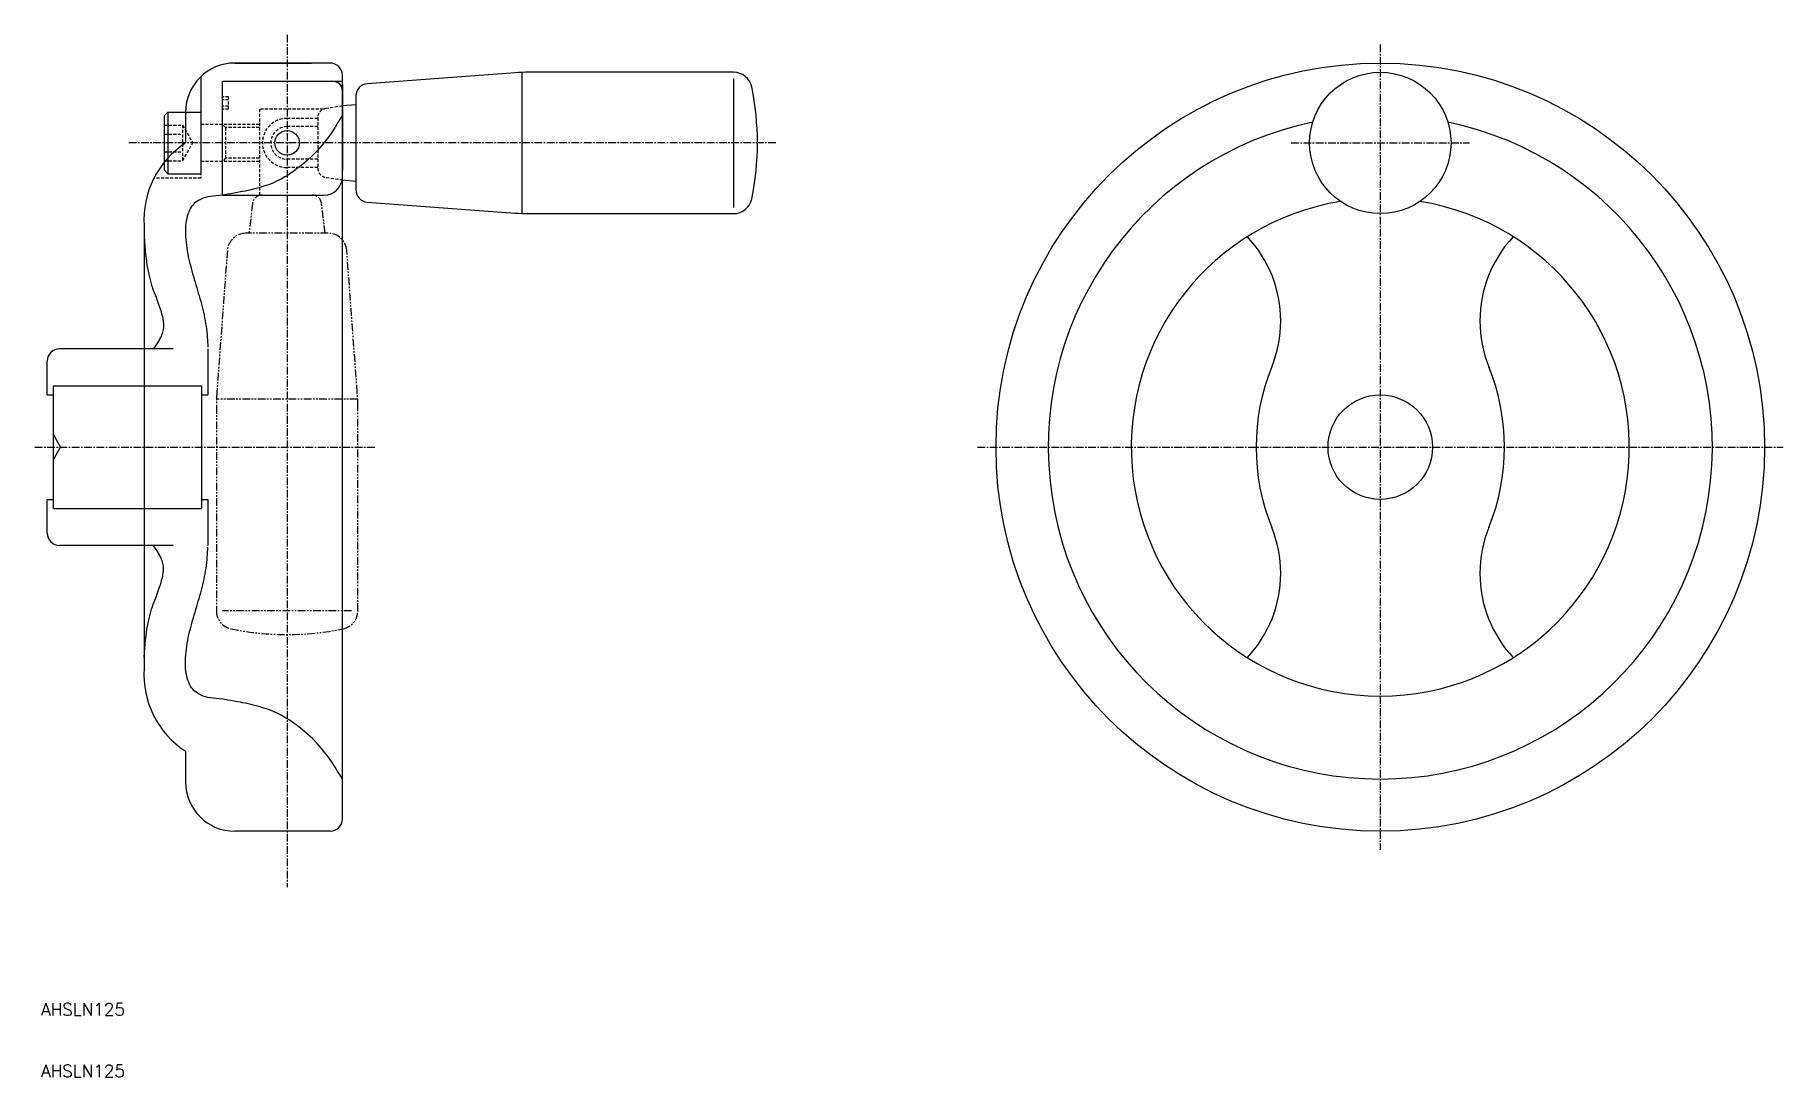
# Model space of a CAD drawing. Extents: x 9 to 293, y 10 to 180.
import ezdxf

# ---------------------------------------------------------------- set-up
doc = ezdxf.new("R2010")
doc.units = 0
for name, pattern in [('CENTER', [2, 1.25, -0.25, 0.25, -0.25]), ('DASHED', [0.75, 0.5, -0.25]), ('PHANTOM', [2.5, 1.25, -0.25, 0.25, -0.25, 0.25, -0.25])]:
    doc.linetypes.add(name, pattern=pattern)
doc.layers.get('0').update_dxf_attribs({"linetype": 'CONTINUOUS'})
doc.layers.add('CENTER', color=1, linetype='CENTER')
doc.styles.get("Standard").update_dxf_attribs({"font": 'txt.shx'})

msp = doc.modelspace()

# ---------------------------------------------------------------- linework, layer by layer
at = {"color": 7, "linetype": 'CONTINUOUS'}
for p, q in [((41.5, 175), (54, 175)), ((57, 175), (41.5, 175)), ((88.2, 173.48), (88.2, 150.52)), ((122.63, 173.5), (89.31, 173.5)), ((36, 172.81), (36, 157)), ((39.5, 153.5), (39.5, 172)), ((57.5, 172), (39.5, 172)), ((59, 172), (39.5, 172)), ((59, 52), (59, 173)), ((59, 171.5), (59, 157.5)), ((87.09, 173.42), (63.05, 171.64)), ((122.63, 172.5), (122.63, 151.5)), ((61.2, 168.2), (59, 168.02)), ((61.2, 169.64), (61.2, 154.36)), ((30.6, 167), (30, 166.4)), ((30, 166.4), (30, 157.6)), ((30.6, 167), (30.6, 157)), ((30.6, 167), (36, 167)), ((31.95, 167), (31.95, 167)), ((33.5, 167), (33.5, 162)), ((58.27, 165.31), (57.81, 164.57)), ((58.73, 166.06), (58.27, 165.31)), ((59, 166.5), (58.73, 166.06)), ((56.31, 162.4), (56, 162)), ((56.83, 163.11), (56.31, 162.4)), ((57.33, 163.83), (56.83, 163.11)), ((57.81, 164.57), (57.33, 163.83)), ((54.14, 159.93), (53.35, 159.19)), ((54.89, 160.71), (54.14, 159.93)), ((55.6, 161.52), (54.89, 160.71)), ((56, 162), (55.6, 161.52)), ((30.6, 157), (30, 157.6)), ((30.6, 157), (36, 157)), ((49.64, 156.47), (49.02, 156.13)), ((50.24, 156.83), (49.64, 156.47)), ((50.82, 157.22), (50.24, 156.83)), ((51.16, 157.45), (50.82, 157.22)), ((51.67, 157.82), (51.16, 157.45)), ((52.52, 158.48), (51.67, 157.82)), ((53.35, 159.19), (52.52, 158.48)), ((39.54, 153.52), (38.97, 153.45)), ((39.84, 153.57), (39.54, 153.52)), ((40.36, 153.65), (39.84, 153.57)), ((40.88, 153.73), (40.36, 153.65)), ((41.4, 153.82), (40.88, 153.73)), ((41.92, 153.92), (41.4, 153.82)), ((42.44, 154.02), (41.92, 153.92)), ((42.74, 154.08), (42.44, 154.02)), ((43.19, 154.17), (42.74, 154.08)), ((43.96, 154.34), (43.19, 154.17)), ((44.72, 154.52), (43.96, 154.34)), ((45.48, 154.72), (44.72, 154.52)), ((46.23, 154.95), (45.48, 154.72)), ((46.97, 155.2), (46.23, 154.95)), ((47.39, 155.37), (46.97, 155.2)), ((47.77, 155.52), (47.39, 155.37)), ((48.4, 155.81), (47.77, 155.52)), ((49.02, 156.13), (48.4, 155.81)), ((58.96, 155.99), (61.2, 155.8)), ((34, 150.76), (33.87, 150.43)), ((34.14, 151.08), (34, 150.76)), ((34.3, 151.37), (34.14, 151.08)), ((34.48, 151.65), (34.3, 151.37)), ((34.68, 151.9), (34.48, 151.65)), ((34.91, 152.13), (34.68, 151.9)), ((35.15, 152.34), (34.91, 152.13)), ((35.42, 152.54), (35.15, 152.34)), ((35.7, 152.71), (35.42, 152.54)), ((36.02, 152.87), (35.7, 152.71)), ((36.35, 153.01), (36.02, 152.87)), ((36.71, 153.14), (36.35, 153.01)), ((37.1, 153.25), (36.71, 153.14)), ((38, 153.34), (37.1, 153.25)), ((38.97, 153.45), (38, 153.34)), ((39.5, 153.5), (56, 153.5)), ((63.05, 152.36), (87.09, 150.58)), ((26.75, 148.5), (26.75, 76.5)), ((33.49, 148.09), (33.48, 147.66)), ((33.51, 148.52), (33.49, 148.09)), ((33.55, 148.93), (33.51, 148.52)), ((33.61, 149.33), (33.55, 148.93)), ((33.68, 149.71), (33.61, 149.33)), ((33.77, 150.08), (33.68, 149.71)), ((33.87, 150.43), (33.77, 150.08)), ((89.31, 150.5), (122.63, 150.5)), ((26.75, 146.75), (26.81, 145.94)), ((26.81, 145.94), (26.87, 145.2)), ((26.87, 145.2), (26.93, 144.5)), ((33.48, 147.66), (33.48, 147.21)), ((33.48, 147.21), (33.5, 146.76)), ((33.5, 146.76), (33.53, 146.3)), ((33.53, 146.3), (33.57, 145.84)), ((33.57, 145.84), (33.63, 145.37)), ((33.63, 145.37), (33.69, 144.91)), ((26.93, 144.5), (27, 143.86)), ((27, 143.86), (27.07, 143.25)), ((27.07, 143.25), (27.14, 142.68)), ((27.14, 142.68), (27.22, 142.13)), ((33.69, 144.91), (33.77, 144.44)), ((33.77, 144.44), (33.85, 143.97)), ((33.85, 143.97), (33.94, 143.49)), ((33.94, 143.49), (34.04, 143.03)), ((34.04, 143.03), (34.15, 142.56)), ((34.15, 142.56), (34.27, 142.09)), ((27.22, 142.13), (27.31, 141.61)), ((27.31, 141.61), (27.4, 141.11)), ((27.4, 141.11), (27.5, 140.63)), ((27.5, 140.63), (27.61, 140.17)), ((27.61, 140.17), (27.73, 139.72)), ((27.73, 139.72), (27.85, 139.28)), ((34.27, 142.09), (34.38, 141.63)), ((34.38, 141.63), (34.51, 141.17)), ((34.51, 141.17), (34.64, 140.71)), ((34.64, 140.71), (34.77, 140.25)), ((34.77, 140.25), (34.9, 139.8)), ((34.9, 139.8), (35.03, 139.35)), ((35.03, 139.35), (35.17, 138.9)), ((27.85, 139.28), (27.98, 138.86)), ((27.98, 138.86), (28.11, 138.44)), ((28.11, 138.44), (28.25, 138.04)), ((28.25, 138.04), (28.39, 137.65)), ((28.39, 137.65), (28.54, 137.27)), ((28.54, 137.27), (28.69, 136.9)), ((28.54, 137.27), (28.69, 136.9)), ((28.69, 136.9), (28.82, 136.55)), ((28.82, 136.55), (28.95, 136.21)), ((35.17, 138.9), (35.3, 138.45)), ((35.3, 138.45), (35.44, 138.01)), ((35.44, 138.01), (35.57, 137.56)), ((35.57, 137.56), (35.7, 137.12)), ((35.7, 137.12), (35.83, 136.67)), ((35.83, 136.67), (35.96, 136.23)), ((28.95, 136.21), (29.06, 135.89)), ((29.06, 135.89), (29.17, 135.58)), ((29.17, 135.58), (29.27, 135.29)), ((29.27, 135.29), (29.36, 135)), ((29.36, 135), (29.45, 134.73)), ((29.45, 134.73), (29.52, 134.47)), ((29.52, 134.47), (29.59, 134.22)), ((29.59, 134.22), (29.66, 133.98)), ((29.66, 133.98), (29.72, 133.74)), ((29.72, 133.74), (29.77, 133.52)), ((35.96, 136.23), (36.08, 135.78)), ((36.08, 135.78), (36.19, 135.34)), ((36.19, 135.34), (36.3, 134.89)), ((36.3, 134.89), (36.41, 134.44)), ((36.41, 134.44), (36.51, 133.99)), ((36.51, 133.99), (36.6, 133.54)), ((29.68, 131), (29.6, 130.77)), ((29.75, 131.22), (29.68, 131)), ((29.81, 131.43), (29.75, 131.22)), ((29.77, 133.52), (29.81, 133.3)), ((29.81, 133.3), (29.84, 133.08)), ((29.85, 131.64), (29.81, 131.43)), ((29.84, 133.08), (29.87, 132.87)), ((29.88, 131.85), (29.85, 131.64)), ((29.87, 132.87), (29.89, 132.67)), ((29.9, 132.06), (29.88, 131.85)), ((29.89, 132.67), (29.9, 132.46)), ((29.9, 132.46), (29.9, 132.26)), ((29.9, 132.26), (29.9, 132.06)), ((36.6, 133.54), (36.68, 133.09)), ((36.68, 133.09), (36.76, 132.64)), ((36.76, 132.64), (36.83, 132.19)), ((36.83, 132.19), (36.89, 131.74)), ((36.89, 131.74), (36.95, 131.29)), ((36.95, 131.29), (36.99, 130.85)), ((36.99, 130.85), (37.03, 130.42)), ((31.5, 128.5), (13, 128.5)), ((28.5, 128.84), (28.25, 128.5)), ((28.72, 129.16), (28.5, 128.84)), ((28.91, 129.46), (28.72, 129.16)), ((29.09, 129.75), (28.91, 129.46)), ((29.24, 130.02), (29.09, 129.75)), ((29.38, 130.28), (29.24, 130.02)), ((29.5, 130.53), (29.38, 130.28)), ((29.6, 130.77), (29.5, 130.53)), ((37.03, 130.42), (37.06, 129.99)), ((37.06, 129.99), (37.08, 129.57)), ((37.08, 129.57), (37.09, 129.16)), ((37.09, 129.16), (37.1, 128.77)), ((37.1, 128.5), (37.1, 121)), ((11, 121), (11, 126.5)), ((12, 102.5), (12, 122.5)), ((12, 122.5), (36.1, 122.5)), ((36.1, 122.5), (36.1, 102.5)), ((11, 121), (12, 121)), ((36.1, 121), (37.1, 121)), ((12, 114.5), (13.15, 112.5)), ((12, 110.5), (13.15, 112.5)), ((11, 98.5), (11, 104)), ((11, 104), (12, 104)), ((12, 102.5), (36.1, 102.5)), ((36.1, 104), (37.1, 104)), ((37.1, 104), (37.1, 96.5)), ((31.5, 96.5), (13, 96.5)), ((28.5, 96.16), (28.25, 96.5)), ((28.72, 95.84), (28.5, 96.16)), ((28.91, 95.54), (28.72, 95.84)), ((29.09, 95.25), (28.91, 95.54)), ((29.24, 94.98), (29.09, 95.25)), ((29.38, 94.72), (29.24, 94.98)), ((29.5, 94.47), (29.38, 94.72)), ((29.6, 94.23), (29.5, 94.47)), ((29.68, 94), (29.6, 94.23)), ((29.75, 93.78), (29.68, 94)), ((36.95, 93.71), (36.99, 94.15)), ((36.99, 94.15), (37.03, 94.58)), ((37.03, 94.58), (37.06, 95.01)), ((37.06, 95.01), (37.08, 95.43)), ((37.08, 95.43), (37.09, 95.84)), ((37.09, 95.84), (37.1, 96.23)), ((29.59, 90.78), (29.66, 91.02)), ((29.66, 91.02), (29.72, 91.26)), ((29.72, 91.26), (29.77, 91.48)), ((29.81, 93.57), (29.75, 93.78)), ((29.77, 91.48), (29.81, 91.7)), ((29.85, 93.36), (29.81, 93.57)), ((29.81, 91.7), (29.84, 91.92)), ((29.84, 91.92), (29.87, 92.13)), ((29.88, 93.15), (29.85, 93.36)), ((29.87, 92.13), (29.89, 92.33)), ((29.9, 92.94), (29.88, 93.15)), ((29.89, 92.33), (29.9, 92.54)), ((29.9, 92.74), (29.9, 92.94)), ((29.9, 92.54), (29.9, 92.74)), ((36.41, 90.56), (36.51, 91.01)), ((36.51, 91.01), (36.6, 91.46)), ((36.6, 91.46), (36.68, 91.91)), ((36.68, 91.91), (36.76, 92.36)), ((36.76, 92.36), (36.83, 92.81)), ((36.83, 92.81), (36.89, 93.26)), ((36.89, 93.26), (36.95, 93.71)), ((28.69, 88.1), (28.82, 88.45)), ((28.82, 88.45), (28.95, 88.79)), ((28.95, 88.79), (29.06, 89.11)), ((29.06, 89.11), (29.17, 89.42)), ((29.17, 89.42), (29.27, 89.71)), ((29.27, 89.71), (29.36, 90)), ((29.36, 90), (29.45, 90.27)), ((29.45, 90.27), (29.52, 90.53)), ((29.52, 90.53), (29.59, 90.78)), ((35.7, 87.88), (35.83, 88.33)), ((35.83, 88.33), (35.96, 88.77)), ((35.96, 88.77), (36.08, 89.22)), ((36.08, 89.22), (36.19, 89.66)), ((36.19, 89.66), (36.3, 90.11)), ((36.3, 90.11), (36.41, 90.56)), ((27.73, 85.28), (27.85, 85.72)), ((27.85, 85.72), (27.98, 86.14)), ((27.98, 86.14), (28.11, 86.56)), ((28.11, 86.56), (28.25, 86.96)), ((28.25, 86.96), (28.39, 87.35)), ((28.39, 87.35), (28.54, 87.73)), ((28.54, 87.73), (28.69, 88.1)), ((28.54, 87.73), (28.69, 88.1)), ((34.9, 85.2), (35.03, 85.65)), ((35.03, 85.65), (35.17, 86.1)), ((35.17, 86.1), (35.3, 86.55)), ((35.3, 86.55), (35.44, 86.99)), ((35.44, 86.99), (35.57, 87.44)), ((35.57, 87.44), (35.7, 87.88)), ((27.14, 82.32), (27.22, 82.87)), ((27.22, 82.87), (27.31, 83.39)), ((27.31, 83.39), (27.4, 83.89)), ((27.4, 83.89), (27.5, 84.37)), ((27.5, 84.37), (27.61, 84.83)), ((27.61, 84.83), (27.73, 85.28)), ((34.15, 82.44), (34.27, 82.91)), ((34.27, 82.91), (34.38, 83.37)), ((34.38, 83.37), (34.51, 83.83)), ((34.51, 83.83), (34.64, 84.29)), ((34.64, 84.29), (34.77, 84.75)), ((34.77, 84.75), (34.9, 85.2)), ((26.81, 79.06), (26.87, 79.8)), ((26.87, 79.8), (26.93, 80.5)), ((26.93, 80.5), (27, 81.14)), ((27, 81.14), (27.07, 81.75)), ((27.07, 81.75), (27.14, 82.32)), ((33.57, 79.16), (33.63, 79.63)), ((33.63, 79.63), (33.69, 80.09)), ((33.69, 80.09), (33.77, 80.56)), ((33.77, 80.56), (33.85, 81.03)), ((33.85, 81.03), (33.94, 81.51)), ((33.94, 81.51), (34.04, 81.97)), ((34.04, 81.97), (34.15, 82.44)), ((26.75, 78.25), (26.81, 79.06)), ((33.48, 77.79), (33.5, 78.24)), ((33.48, 77.34), (33.48, 77.79)), ((33.49, 76.91), (33.48, 77.34)), ((33.51, 76.48), (33.49, 76.91)), ((33.5, 78.24), (33.53, 78.7)), ((33.53, 78.7), (33.57, 79.16)), ((33.55, 76.07), (33.51, 76.48)), ((33.61, 75.67), (33.55, 76.07)), ((33.68, 75.29), (33.61, 75.67)), ((33.77, 74.92), (33.68, 75.29)), ((33.87, 74.57), (33.77, 74.92)), ((34, 74.24), (33.87, 74.57)), ((34.14, 73.92), (34, 74.24)), ((34.3, 73.63), (34.14, 73.92)), ((34.48, 73.35), (34.3, 73.63)), ((34.68, 73.1), (34.48, 73.35)), ((34.91, 72.87), (34.68, 73.1)), ((35.15, 72.66), (34.91, 72.87)), ((35.42, 72.46), (35.15, 72.66)), ((35.7, 72.29), (35.42, 72.46)), ((36.02, 72.13), (35.7, 72.29)), ((36.35, 71.99), (36.02, 72.13)), ((36.71, 71.86), (36.35, 71.99)), ((37.1, 71.75), (36.71, 71.86)), ((38, 71.66), (37.1, 71.75)), ((38.97, 71.55), (38, 71.66)), ((38.97, 71.55), (38, 71.66)), ((39.54, 71.48), (38.97, 71.55)), ((39.84, 71.43), (39.54, 71.48)), ((40.36, 71.35), (39.84, 71.43)), ((40.88, 71.27), (40.36, 71.35)), ((41.4, 71.18), (40.88, 71.27)), ((41.92, 71.08), (41.4, 71.18)), ((42.44, 70.98), (41.92, 71.08)), ((42.74, 70.92), (42.44, 70.98)), ((43.19, 70.83), (42.74, 70.92)), ((43.96, 70.66), (43.19, 70.83)), ((44.72, 70.48), (43.96, 70.66)), ((45.48, 70.28), (44.72, 70.48)), ((46.23, 70.05), (45.48, 70.28)), ((46.97, 69.8), (46.23, 70.05)), ((47.39, 69.63), (46.97, 69.8)), ((47.77, 69.48), (47.39, 69.63)), ((48.4, 69.19), (47.77, 69.48)), ((49.02, 68.87), (48.4, 69.19)), ((49.64, 68.53), (49.02, 68.87)), ((50.24, 68.17), (49.64, 68.53)), ((50.82, 67.78), (50.24, 68.17)), ((51.16, 67.55), (50.82, 67.78)), ((51.67, 67.18), (51.16, 67.55)), ((52.52, 66.52), (51.67, 67.18)), ((53.35, 65.81), (52.52, 66.52)), ((54.14, 65.07), (53.35, 65.81)), ((33.5, 63), (33.5, 58)), ((54.89, 64.29), (54.14, 65.07)), ((55.6, 63.48), (54.89, 64.29)), ((56, 63), (55.6, 63.48)), ((56.31, 62.6), (56, 63)), ((56.83, 61.89), (56.31, 62.6)), ((57.33, 61.17), (56.83, 61.89)), ((57.81, 60.43), (57.33, 61.17)), ((58.27, 59.69), (57.81, 60.43)), ((58.73, 58.94), (58.27, 59.69)), ((59, 58.5), (58.73, 58.94)), ((57, 50), (41.5, 50))]:
    msp.add_line(p, q, dxfattribs=at)
at = {"color": 3, "linetype": 'DASHED'}
for p, q in [((40.5, 169.5), (39.5, 169.5)), ((40.5, 169), (39.5, 169)), ((40.5, 168), (39.5, 168)), ((40.5, 167.5), (40.5, 169.5)), ((59, 168.02), (56.38, 167.61)), ((39.5, 165), (36, 165)), ((40.5, 167.5), (39.5, 167.5)), ((45.5, 165), (39.5, 165)), ((40, 164.5), (39.5, 165)), ((55.91, 167.5), (45.5, 167.5)), ((45.5, 167.5), (45.5, 153.5)), ((55, 166), (50, 166)), ((55, 166.12), (55, 157.88)), ((30, 164.89), (33, 164.89)), ((30, 163.44), (33, 163.44)), ((33, 164.89), (34.67, 162)), ((33, 164.89), (33, 159.11)), ((40, 164.5), (40, 159.5)), ((45.5, 164.5), (40, 164.5)), ((55, 164.65), (50, 164.65)), ((30, 160.56), (33, 160.56)), ((33, 159.11), (34.67, 162)), ((36, 161), (36, 156.25)), ((40, 159.5), (39.5, 159)), ((45.5, 159.5), (40, 159.5)), ((55, 159.35), (50, 159.35)), ((30, 159.11), (33, 159.11)), ((39.5, 159), (36, 159)), ((45.5, 159), (39.5, 159)), ((55, 158), (50, 158)), ((56.38, 156.39), (58.96, 155.99)), ((36, 156.25), (28.35, 156.25))]:
    msp.add_line(p, q, dxfattribs=at)
msp.add_line((33.3, 167), (33.3, 167))
at = {"color": 3, "linetype": 'PHANTOM'}
for p, q in [((44.39, 152.12), (43.8, 147.3)), ((56.2, 147.3), (55.61, 152.12)), ((56.71, 147.3), (43.29, 147.3)), ((40.29, 144.52), (38.58, 121.41)), ((61.42, 121.41), (59.71, 144.52)), ((61.48, 120.3), (38.52, 120.3)), ((38.5, 119.19), (38.5, 85.87)), ((61.5, 85.87), (61.5, 119.19)), ((60.5, 85.87), (39.5, 85.87))]:
    msp.add_line(p, q, dxfattribs=at)
at = {"color": 7, "linetype": 'CONTINUOUS'}
for centre, radius in [((227.8, 112.5), 62.5), ((227.8, 162), 11.5), ((50, 162), 2), ((227.8, 112.5), 8.5)]:
    msp.add_circle(centre, radius, dxfattribs=at)
for centre, radius, start, end in [((41.5, 167), 8, 90, 180), ((41.5, 167), 8, 90, 180), ((57, 173), 2, 0, 90), ((89.31, 143.5), 30, 90, 94.2364), ((122.63, 170.5), 3, 11.6762, 90), ((57.5, 170.5), 1.5, 0, 90), ((63.2, 169.64), 2, 94.2364, 180), ((81.5, 162), 45, 348.3238, 11.6762), ((227.8, 112.5), 54, 101.7488, 78.2512), ((41.72, 149.45), 15, 123.2286, 183.6413), ((41.72, 149.45), 15, 123.2286, 183.6413), ((56, 156.5), 3, 270, 0), ((63.2, 154.36), 2, 180, 265.7636), ((122.63, 153.5), 3, 270, 348.3238), ((227.8, 112.5), 40.5, 99.1707, 80.8293), ((89.31, 180.5), 30, 265.7636, 270), ((191.6, 133.05), 20, 0, 43.2046), ((264, 133.05), 20, 136.7954, 180), ((191.6, 133.05), 20, 337.974, 0), ((264, 133.05), 20, 180, 202.026), ((13, 126.5), 2, 90, 180), ((242.41, 112.5), 34.81, 157.974, 202.026), ((213.19, 112.5), 34.81, 337.974, 22.026), ((13, 98.5), 2, 180, 270), ((191.6, 91.95), 20, 0, 22.026), ((264, 91.95), 20, 157.974, 180), ((191.6, 91.95), 20, 316.7954, 0), ((264, 91.95), 20, 180, 223.2046), ((41.72, 75.55), 15, 176.3587, 236.7714), ((41.5, 58), 8, 180, 270), ((57, 52), 2, 270, 0)]:
    msp.add_arc(centre, radius, start, end, dxfattribs=at)
at = {"color": 3, "linetype": 'DASHED'}
for centre, radius, start, end in [((50, 162), 4, 90, 270), ((56.5, 166.12), 1.5, 94.7636, 180), ((50, 162), 2.65, 90, 270), ((56.5, 157.88), 1.5, 180, 265.2364)]:
    msp.add_arc(centre, radius, start, end, dxfattribs=at)
at = {"color": 3, "linetype": 'PHANTOM'}
for centre, radius, start, end in [((45.88, 152), 1.5, 90, 175.2364), ((54.12, 152), 1.5, 4.7636, 90), ((43.29, 144.3), 3, 90, 175.7636), ((56.71, 144.3), 3, 4.2364, 90), ((68.5, 119.19), 30, 175.7636, 180), ((31.5, 119.19), 30, 0, 4.2364), ((41.5, 85.87), 3, 180, 258.3238), ((58.5, 85.87), 3, 281.6762, 0), ((50, 127), 45, 258.3238, 281.6762)]:
    msp.add_arc(centre, radius, start, end, dxfattribs=at)
at = {"layer": 'CENTER', "color": 1, "linetype": 'CENTER'}
for p, q in [((50, 179.57), (50, 40.91)), ((227.8, 178), (227.8, 47)), ((129.5, 162), (24, 162)), ((213.3, 162), (242.3, 162)), ((9, 112.5), (64.5, 112.5)), ((162.3, 112.5), (293.3, 112.5))]:
    msp.add_line(p, q, dxfattribs=at)

# ---------------------------------------------------------------- texts
at = {"color": 7, "linetype": 'CONTINUOUS'}
for p in [(10, 20), (10, 10)]:
    msp.add_text('AHSLN125', height=2, dxfattribs=at).set_placement(p)

doc.saveas('drawing.dxf')
